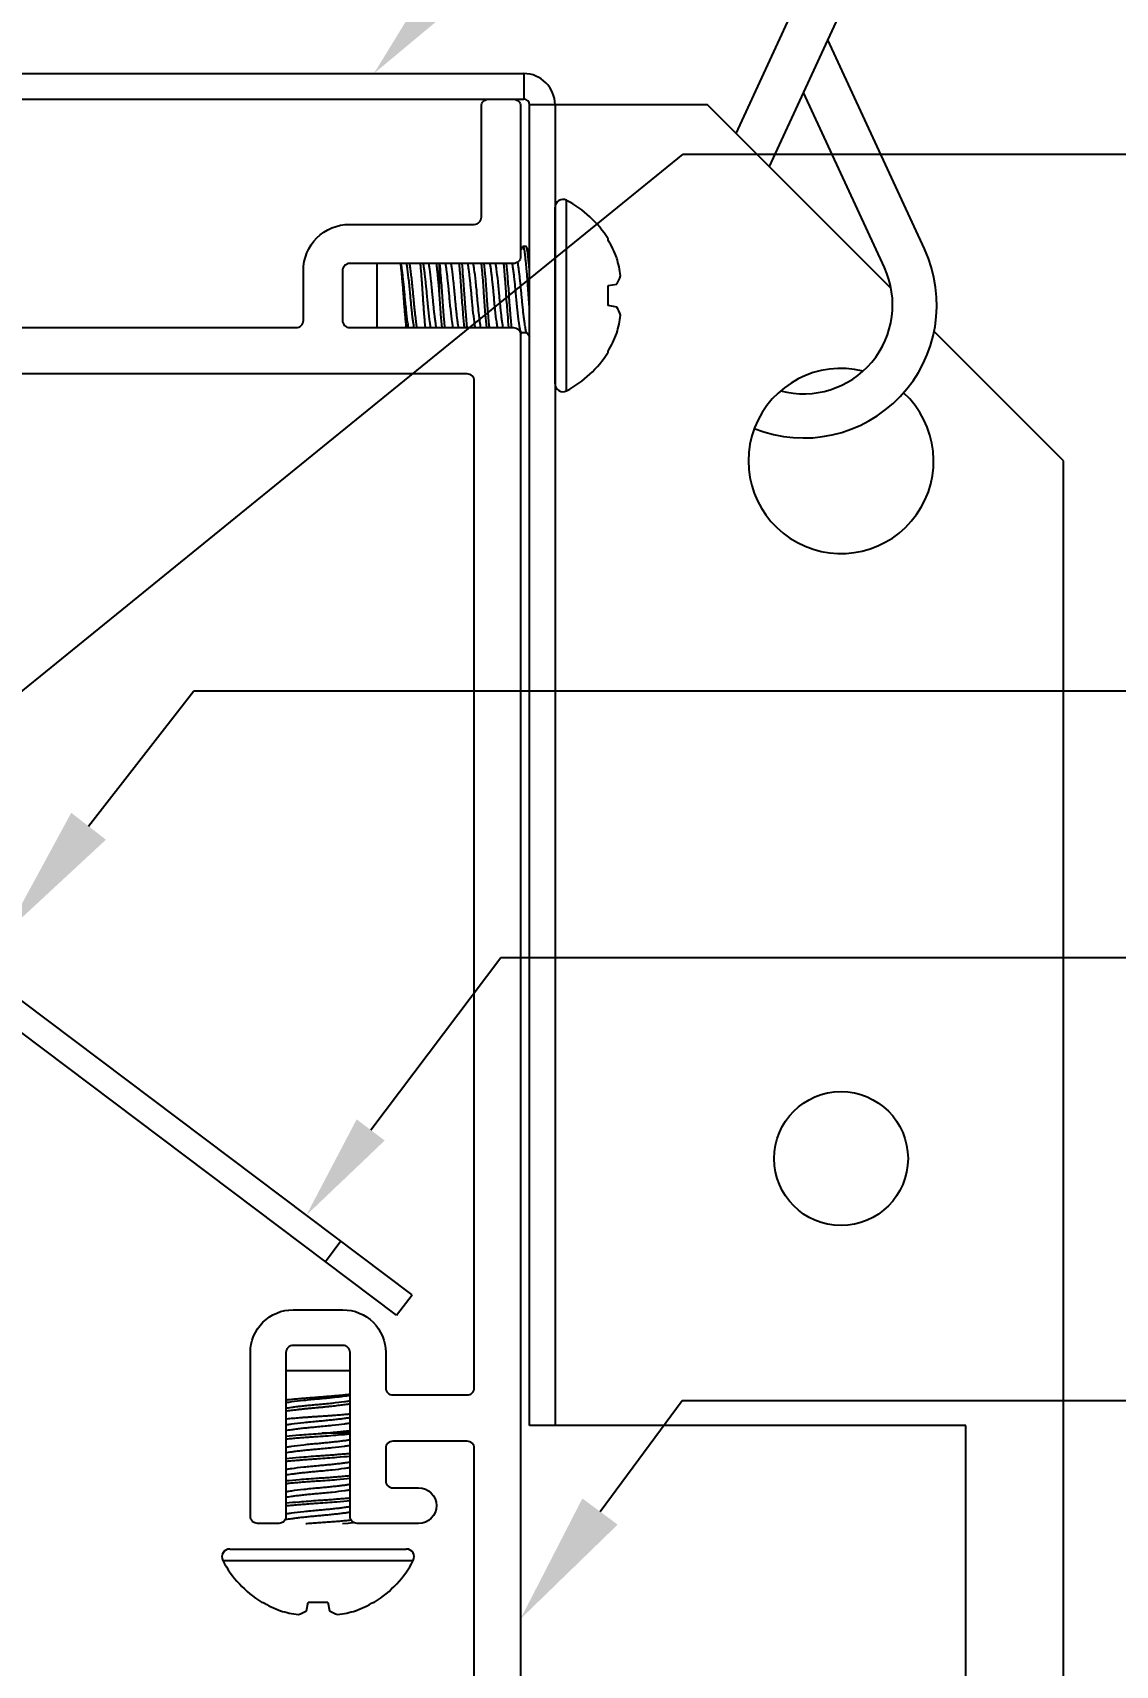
# Model space of a CAD drawing. Extents: x -5.7 to 5.8, y -0.8 to 5.8.
# Drawn here: x 0.615 to 2.135, y 1.551 to 3.843 of the extents above; entities that cross this region are included whole.
import ezdxf
from ezdxf import colors
from ezdxf.entities.mleader import LeaderData, LeaderLine
from ezdxf.math import Vec2, Vec3

# ---------------------------------------------------------------- set-up
doc = ezdxf.new("R2010")
doc.units = 0
doc.header["$LTSCALE"] = 0.5
doc.header["$MEASUREMENT"] = 0
doc.layers.add('CUST DWG', color=60, linetype='CONTINUOUS', lineweight=20)
for name, color, linetype in [('FAB DWG', 221, 'CONTINUOUS'), ('Hardware', 242, 'CONTINUOUS'), ('Housing', 150, 'CONTINUOUS'), ('Mounting', 4, 'CONTINUOUS')]:
    doc.layers.add(name, color=color, linetype=linetype)
doc.styles.add('LSAD_Standard', font='arial.ttf')
doc.styles.get("Standard").update_dxf_attribs({"font": 'arial.ttf'})

msp = doc.modelspace()

# ---------------------------------------------------------------- linework, layer by layer
at = {"layer": 'Hardware', "transparency": 16777216}
for p, q in [((1.6026, 3.7019), (1.7284, 3.9742)), ((1.6493, 3.6552), (1.7967, 3.9742)), ((1.8671, 3.5396), (1.7315, 3.8331)), ((1.8109, 3.5136), (1.6974, 3.7592)), ((1.1476, 2.071), (-0.2351, 3.1129)), ((1.126, 2.0424), (-0.2567, 3.0843)), ((1.0478, 2.1463), (1.0262, 2.1176)), ((1.126, 2.0424), (1.1476, 2.071))]:
    msp.add_line(p, q, dxfattribs=at)
at = {"layer": 'Hardware', "linetype": 'Continuous', "lineweight": 25, "transparency": 16777216}
for p, q in [((1.3646, 3.3405), (1.3646, 3.6079)), ((1.3484, 3.3502), (1.3484, 3.5982)), ((1.4228, 3.5524), (1.4228, 3.5537)), ((1.3074, 3.5432), (1.3035, 3.5432)), ((1.0984, 3.5192), (1.0984, 3.4292)), ((1.1859, 3.5192), (1.1859, 3.48)), ((1.4228, 3.4882), (1.435, 3.4904)), ((1.4228, 3.4602), (1.4228, 3.4882)), ((1.435, 3.458), (1.4228, 3.4602)), ((1.3015, 3.4221), (1.3089, 3.4221)), ((1.4228, 3.3947), (1.4228, 3.396)), ((1.0606, 1.9641), (0.9706, 1.9641)), ((1.0606, 1.8766), (1.0215, 1.8766)), ((0.8819, 1.6979), (1.1494, 1.6979)), ((0.8917, 1.7141), (1.1396, 1.7141)), ((0.9362, 1.6397), (0.9374, 1.6397)), ((0.9995, 1.6275), (1.0016, 1.6397)), ((1.0016, 1.6397), (1.0296, 1.6397)), ((1.0296, 1.6397), (1.0318, 1.6275)), ((1.0939, 1.6397), (1.0951, 1.6397))]:
    msp.add_line(p, q, dxfattribs=at)
at = {"layer": 'Hardware', "linetype": 'Continuous', "lineweight": 25, "transparency": 16777216, "flags": 128}
for points in [[(1.3126, 3.5087), (1.3119, 3.5164), (1.3112, 3.5232), (1.3106, 3.5291), (1.31, 3.534), (1.3094, 3.5378), (1.3088, 3.5408), (1.3081, 3.5426), (1.3074, 3.5432), (1.3074, 3.5432)], [(1.0501, 1.7499), (1.0578, 1.7506), (1.0646, 1.7513), (1.0656, 1.7514)]]:
    msp.add_lwpolyline(points, dxfattribs=at)
at = {"layer": 'Hardware', "linetype": 'Continuous', "lineweight": 25, "transparency": 16777216}
for centre, radius, start, end in [((1.3594, 3.5982), 0.011, 62.2999, 180), ((1.2944, 3.4742), 0.151, 31.7421, 62.2999), ((1.2925, 3.4746), 0.1518, 20.1727, 30.8494), ((1.3146, 3.4884), 0.1264, 6.0768, 17.7408), ((1.4054, 3.511), 0.0361, 325.059, 345.1537), ((1.4054, 3.4374), 0.0361, 14.8463, 34.941), ((1.3146, 3.46), 0.1264, 342.2592, 353.9232), ((1.2925, 3.4738), 0.1518, 329.1506, 339.8273), ((1.2944, 3.4742), 0.151, 297.7001, 328.2579), ((1.3594, 3.3502), 0.011, 180, 297.7001), ((0.8917, 1.7031), 0.011, 90, 207.7001), ((1.0156, 1.7681), 0.151, 207.7001, 238.2579), ((1.0156, 1.7681), 0.151, 301.7421, 332.2999), ((1.1396, 1.7031), 0.011, 332.2999, 90), ((1.0153, 1.77), 0.1518, 239.1506, 249.8273), ((1.016, 1.77), 0.1518, 290.1727, 300.8494), ((1.0014, 1.7479), 0.1264, 252.2592, 263.9232), ((0.9788, 1.6571), 0.0361, 284.8463, 304.941), ((1.0525, 1.6571), 0.0361, 235.059, 255.1537), ((1.0298, 1.7479), 0.1264, 276.0768, 287.7408)]:
    msp.add_arc(centre, radius, start, end, dxfattribs=at)
at = {"layer": 'Hardware', "transparency": 16777216}
for radius, start in [(0.187, 248.2876), (0.125, 255.0175)]:
    msp.add_arc((1.6974, 3.4612), radius, start, 24.7956, dxfattribs=at)
at = {"layer": 'Hardware', "linetype": 'Continuous', "lineweight": 25, "transparency": 16777216}
for points in [[(1.3028, 3.5426), (1.3019, 3.541), (1.3009, 3.5394), (1.3, 3.5378)], [(1.3125, 3.535), (1.311, 3.5375), (1.3095, 3.5401), (1.3081, 3.5426)], [(1.1863, 3.4742), (1.1862, 3.4761), (1.186, 3.4781), (1.1859, 3.48)], [(1.3, 3.4188), (1.3007, 3.4199), (1.3013, 3.421), (1.302, 3.4221)], [(1.3085, 3.4229), (1.3098, 3.4206), (1.3112, 3.4183), (1.3125, 3.416)], [(1.0156, 1.8762), (1.0176, 1.8763), (1.0195, 1.8765), (1.0215, 1.8766)]]:
    msp.add_open_spline(points, degree=3, dxfattribs=at)
for points, knots in [([(1.3125, 3.457), (1.3123, 3.4598), (1.3119, 3.4655), (1.3113, 3.4742), (1.3107, 3.483), (1.3101, 3.4919), (1.3094, 3.5005), (1.3087, 3.5088), (1.308, 3.5165), (1.3073, 3.5233), (1.3067, 3.5292), (1.3061, 3.5341), (1.3055, 3.538), (1.3049, 3.541), (1.3042, 3.5428), (1.3035, 3.5435), (1.303, 3.5429), (1.3028, 3.5426)], [0.4031479, 0.4031479, 0.4031479, 0.4031479, 0.4415354, 0.4803485, 0.5191616, 0.5589984, 0.5995484, 0.6404647, 0.6813811, 0.721931, 0.7617678, 0.8005809, 0.839394, 0.8792308, 0.9197807, 0.9606971, 1, 1, 1, 1]), ([(1.1312, 3.5192), (1.1312, 3.5189), (1.1314, 3.5176), (1.1317, 3.5154), (1.132, 3.5123), (1.1324, 3.5089), (1.1328, 3.5052), (1.1332, 3.5013), (1.1335, 3.4973), (1.1339, 3.493), (1.1343, 3.4886), (1.1347, 3.4839), (1.135, 3.4791), (1.1353, 3.4758), (1.1354, 3.4742)], [0.3796503, 0.3796503, 0.3796503, 0.3796503, 0.401502, 0.4551934, 0.508033, 0.5608727, 0.615216, 0.6695593, 0.7229229, 0.7762865, 0.8312008, 0.886115, 0.9428325, 1, 1, 1, 1]), ([(1.1375, 3.4742), (1.1372, 3.4769), (1.1368, 3.4822), (1.136, 3.4902), (1.1351, 3.4979), (1.1343, 3.505), (1.1335, 3.5113), (1.1328, 3.516), (1.1324, 3.5183), (1.1323, 3.5192)], [0, 0, 0, 0, 0.1088973, 0.2210519, 0.3351581, 0.4497631, 0.563375, 0.6745789, 0.7439614, 0.7439614, 0.7439614, 0.7439614]), ([(1.1453, 3.4742), (1.1447, 3.4807), (1.1441, 3.4876), (1.1427, 3.5004), (1.142, 3.5064), (1.141, 3.5136), (1.1407, 3.5157), (1.1403, 3.5181), (1.1402, 3.5187), (1.1401, 3.5192)], [0, 0, 0, 0, 0.25, 0.25, 0.5, 0.5, 0.625, 0.625, 0.6638116, 0.6638116, 0.6638116, 0.6638116]), ([(1.1495, 3.4742), (1.1494, 3.4758), (1.1491, 3.4791), (1.1486, 3.484), (1.1481, 3.4888), (1.1476, 3.4936), (1.1471, 3.4981), (1.1466, 3.5025), (1.1461, 3.5067), (1.1455, 3.5106), (1.145, 3.5143), (1.1446, 3.5171), (1.1444, 3.5187), (1.1443, 3.5192)], [0, 0, 0, 0, 0.0486822, 0.0973645, 0.1474594, 0.1975544, 0.2462716, 0.2949888, 0.3451153, 0.3952417, 0.4440578, 0.4928739, 0.5193115, 0.5193115, 0.5193115, 0.5193115]), ([(1.159, 3.5192), (1.1591, 3.5181), (1.1593, 3.5158), (1.1597, 3.5119), (1.16, 3.5077), (1.1604, 3.5032), (1.1608, 3.4986), (1.1612, 3.4936), (1.1616, 3.4879), (1.162, 3.4814), (1.1624, 3.4766), (1.1625, 3.4742)], [0.4784181, 0.4784181, 0.4784181, 0.4784181, 0.5269917, 0.5811593, 0.6353269, 0.6886198, 0.7419126, 0.7967531, 0.8515935, 0.9252975, 1, 1, 1, 1]), ([(1.1687, 3.4742), (1.1685, 3.4769), (1.168, 3.4822), (1.1672, 3.4902), (1.1664, 3.4979), (1.1656, 3.505), (1.1647, 3.5113), (1.1641, 3.516), (1.1637, 3.5183), (1.1635, 3.5192)], [0, 0, 0, 0, 0.108892, 0.2210411, 0.3351418, 0.4497413, 0.5633477, 0.6745462, 0.7439252, 0.7439252, 0.7439252, 0.7439252]), ([(1.1765, 3.4742), (1.176, 3.4807), (1.1753, 3.4876), (1.1739, 3.5004), (1.1732, 3.5064), (1.1722, 3.5136), (1.1719, 3.5157), (1.1715, 3.5181), (1.1714, 3.5187), (1.1713, 3.5192)], [0, 0, 0, 0, 0.25, 0.25, 0.5, 0.5, 0.625, 0.625, 0.6638116, 0.6638116, 0.6638116, 0.6638116]), ([(1.1859, 3.48), (1.1858, 3.4818), (1.1855, 3.4855), (1.185, 3.4908), (1.1845, 3.4961), (1.184, 3.5014), (1.1835, 3.5064), (1.183, 3.5113), (1.1825, 3.5156), (1.1822, 3.5181), (1.1821, 3.5192)], [0, 0, 0, 0, 0.0497481, 0.0994963, 0.1505681, 0.20164, 0.2535196, 0.3053993, 0.358783, 0.3985852, 0.3985852, 0.3985852, 0.3985852]), ([(1.1902, 3.4742), (1.1896, 3.4835), (1.1889, 3.4934), (1.1876, 3.5085), (1.1871, 3.5142), (1.1866, 3.5192)], [0, 0, 0, 0, 0.5, 0.5, 0.8316519, 0.8316519, 0.8316519, 0.8316519]), ([(1.2, 3.4742), (1.1997, 3.4769), (1.1993, 3.4822), (1.1985, 3.4902), (1.1976, 3.4979), (1.1968, 3.505), (1.196, 3.5113), (1.1953, 3.516), (1.1949, 3.5183), (1.1948, 3.5192)], [0, 0, 0, 0, 0.1088843, 0.2210255, 0.3351181, 0.4497094, 0.5633078, 0.6744984, 0.7438723, 0.7438723, 0.7438723, 0.7438723]), ([(1.2078, 3.4742), (1.2072, 3.4807), (1.2066, 3.4876), (1.2052, 3.5004), (1.2045, 3.5064), (1.2035, 3.5136), (1.2032, 3.5157), (1.2028, 3.5181), (1.2027, 3.5187), (1.2026, 3.5192)], [0, 0, 0, 0, 0.25, 0.25, 0.5, 0.5, 0.625, 0.625, 0.6638116, 0.6638116, 0.6638116, 0.6638116]), ([(1.2175, 3.4742), (1.2174, 3.4771), (1.217, 3.483), (1.2163, 3.4919), (1.2156, 3.5005), (1.2149, 3.5088), (1.2144, 3.5149), (1.2141, 3.5183), (1.214, 3.5192)], [0, 0, 0, 0, 0.0746906, 0.1513512, 0.2293842, 0.3081223, 0.3868603, 0.4180984, 0.4180984, 0.4180984, 0.4180984]), ([(1.2215, 3.4742), (1.2209, 3.4828), (1.2202, 3.4919), (1.219, 3.5072), (1.2184, 3.5136), (1.2179, 3.5192)], [0, 0, 0, 0, 0.25, 0.25, 0.4499408, 0.4499408, 0.4499408, 0.4499408]), ([(1.2312, 3.4742), (1.231, 3.4769), (1.2305, 3.4822), (1.2297, 3.4902), (1.2289, 3.4979), (1.2281, 3.505), (1.2272, 3.5113), (1.2266, 3.516), (1.2262, 3.5183), (1.226, 3.5192)], [0, 0, 0, 0, 0.1088843, 0.2210255, 0.3351181, 0.4497094, 0.5633078, 0.6744984, 0.7438723, 0.7438723, 0.7438723, 0.7438723]), ([(1.239, 3.4742), (1.2385, 3.4807), (1.2378, 3.4876), (1.2364, 3.5004), (1.2357, 3.5064), (1.2347, 3.5136), (1.2344, 3.5157), (1.234, 3.5181), (1.2339, 3.5187), (1.2338, 3.5192)], [0, 0, 0, 0, 0.25, 0.25, 0.5, 0.5, 0.625, 0.625, 0.6638116, 0.6638116, 0.6638116, 0.6638116]), ([(1.2488, 3.4742), (1.2486, 3.4771), (1.2482, 3.483), (1.2476, 3.4919), (1.2469, 3.5005), (1.2462, 3.5088), (1.2456, 3.5149), (1.2453, 3.5183), (1.2452, 3.5192)], [0, 0, 0, 0, 0.0746906, 0.1513512, 0.2293842, 0.3081223, 0.3868603, 0.4180984, 0.4180984, 0.4180984, 0.4180984]), ([(1.2527, 3.4742), (1.2521, 3.4828), (1.2515, 3.4919), (1.2502, 3.5072), (1.2497, 3.5136), (1.2491, 3.5192)], [0, 0, 0, 0, 0.25, 0.25, 0.4499408, 0.4499408, 0.4499408, 0.4499408]), ([(1.2625, 3.4742), (1.2622, 3.4769), (1.2618, 3.4822), (1.261, 3.4902), (1.2601, 3.4979), (1.2593, 3.505), (1.2585, 3.5113), (1.2578, 3.516), (1.2574, 3.5183), (1.2573, 3.5192)], [0, 0, 0, 0, 0.1088843, 0.2210255, 0.3351181, 0.4497094, 0.5633078, 0.6744984, 0.7438723, 0.7438723, 0.7438723, 0.7438723]), ([(1.2703, 3.4742), (1.2697, 3.4807), (1.2691, 3.4876), (1.2677, 3.5004), (1.267, 3.5064), (1.266, 3.5136), (1.2657, 3.5157), (1.2653, 3.5181), (1.2652, 3.5187), (1.2651, 3.5192)], [0, 0, 0, 0, 0.25, 0.25, 0.5, 0.5, 0.625, 0.625, 0.6638116, 0.6638116, 0.6638116, 0.6638116]), ([(1.28, 3.4742), (1.2799, 3.4771), (1.2795, 3.483), (1.2788, 3.4919), (1.2781, 3.5005), (1.2774, 3.5088), (1.2769, 3.5149), (1.2766, 3.5183), (1.2765, 3.5192)], [0, 0, 0, 0, 0.0746906, 0.1513512, 0.2293842, 0.3081223, 0.3868603, 0.4180984, 0.4180984, 0.4180984, 0.4180984]), ([(1.284, 3.4742), (1.2834, 3.4828), (1.2827, 3.4919), (1.2815, 3.5072), (1.2809, 3.5136), (1.2804, 3.5192)], [0, 0, 0, 0, 0.25, 0.25, 0.4499408, 0.4499408, 0.4499408, 0.4499408]), ([(1.2937, 3.4742), (1.2935, 3.4769), (1.293, 3.4822), (1.2922, 3.4902), (1.2914, 3.4979), (1.2906, 3.505), (1.2897, 3.5113), (1.2891, 3.516), (1.2887, 3.5183), (1.2885, 3.5192)], [0, 0, 0, 0, 0.1088843, 0.2210255, 0.3351181, 0.4497094, 0.5633078, 0.6744984, 0.7438723, 0.7438723, 0.7438723, 0.7438723]), ([(1.3085, 3.4229), (1.3083, 3.4232), (1.3079, 3.4239), (1.3073, 3.426), (1.3067, 3.429), (1.3062, 3.4327), (1.3055, 3.4374), (1.3047, 3.4434), (1.3039, 3.4505), (1.303, 3.4582), (1.3022, 3.4662), (1.3015, 3.4742), (1.3008, 3.4822), (1.3, 3.4902), (1.2992, 3.4979), (1.2984, 3.505), (1.2976, 3.5113), (1.2968, 3.5166), (1.2963, 3.5196), (1.296, 3.521), (1.296, 3.5212)], [0, 0, 0, 0, 0.0329569, 0.0767823, 0.1194732, 0.162164, 0.2059894, 0.2595733, 0.3136256, 0.3674426, 0.4203392, 0.4716995, 0.5230598, 0.5759564, 0.6297735, 0.6838258, 0.7374097, 0.7898579, 0.8408154, 0.8497301, 0.8497301, 0.8497301, 0.8497301]), ([(1.1354, 3.4742), (1.1355, 3.4726), (1.1357, 3.4695), (1.1361, 3.4648), (1.1364, 3.4601), (1.1368, 3.4555), (1.1372, 3.4511), (1.1376, 3.4468), (1.1379, 3.4426), (1.1383, 3.4387), (1.1387, 3.4351), (1.139, 3.4319), (1.1393, 3.43), (1.1394, 3.4292)], [0, 0, 0, 0, 0.0479454, 0.0958908, 0.1452283, 0.1945659, 0.2425294, 0.290493, 0.3398471, 0.3892012, 0.4372115, 0.4852217, 0.5263388, 0.5263388, 0.5263388, 0.5263388]), ([(1.1427, 3.4292), (1.1426, 3.4297), (1.1425, 3.4303), (1.1421, 3.4327), (1.1418, 3.4348), (1.1408, 3.442), (1.1401, 3.448), (1.1387, 3.4608), (1.138, 3.4677), (1.1375, 3.4742)], [0.3361884, 0.3361884, 0.3361884, 0.3361884, 0.375, 0.375, 0.5, 0.5, 0.75, 0.75, 1, 1, 1, 1]), ([(1.1505, 3.4292), (1.1503, 3.4303), (1.1499, 3.4327), (1.1492, 3.4374), (1.1484, 3.4434), (1.1476, 3.4505), (1.1468, 3.4582), (1.146, 3.4662), (1.1455, 3.4715), (1.1453, 3.4742)], [0.2562161, 0.2562161, 0.2562161, 0.2562161, 0.3437868, 0.4366961, 0.5502937, 0.6648842, 0.7789761, 0.8911165, 1, 1, 1, 1]), ([(1.1545, 3.4292), (1.1543, 3.4303), (1.154, 3.4326), (1.1535, 3.4365), (1.153, 3.4406), (1.1525, 3.4451), (1.1519, 3.4498), (1.1514, 3.4546), (1.1509, 3.4595), (1.1504, 3.4645), (1.15, 3.4695), (1.1497, 3.4727), (1.1495, 3.4742)], [0.4736479, 0.4736479, 0.4736479, 0.4736479, 0.5233817, 0.5763447, 0.6293078, 0.683818, 0.7383282, 0.791155, 0.8439816, 0.898345, 0.9527082, 1, 1, 1, 1]), ([(1.1625, 3.4742), (1.1626, 3.4724), (1.1628, 3.4689), (1.1632, 3.4636), (1.1636, 3.4583), (1.1639, 3.4531), (1.1643, 3.4481), (1.1647, 3.4433), (1.1651, 3.4387), (1.1655, 3.4343), (1.1657, 3.4312), (1.1659, 3.4295), (1.1659, 3.4292)], [0, 0, 0, 0, 0.0484279, 0.0968558, 0.1466899, 0.1965239, 0.244969, 0.293414, 0.3432642, 0.3931144, 0.4415971, 0.4549008, 0.4549008, 0.4549008, 0.4549008]), ([(1.1739, 3.4292), (1.1738, 3.4297), (1.1737, 3.4303), (1.1733, 3.4327), (1.173, 3.4348), (1.172, 3.442), (1.1713, 3.448), (1.1699, 3.4608), (1.1693, 3.4677), (1.1687, 3.4742)], [0.3361884, 0.3361884, 0.3361884, 0.3361884, 0.375, 0.375, 0.5, 0.5, 0.75, 0.75, 1, 1, 1, 1]), ([(1.1817, 3.4292), (1.1815, 3.4303), (1.1811, 3.4327), (1.1805, 3.4374), (1.1797, 3.4434), (1.1789, 3.4505), (1.178, 3.4582), (1.1772, 3.4662), (1.1768, 3.4715), (1.1765, 3.4742)], [0.2562161, 0.2562161, 0.2562161, 0.2562161, 0.3437868, 0.4366961, 0.5502937, 0.6648842, 0.7789761, 0.8911165, 1, 1, 1, 1]), ([(1.1899, 3.4292), (1.1893, 3.4348), (1.1888, 3.4412), (1.1875, 3.4565), (1.1869, 3.4656), (1.1863, 3.4742)], [0.5500592, 0.5500592, 0.5500592, 0.5500592, 0.75, 0.75, 1, 1, 1, 1]), ([(1.1938, 3.4292), (1.1937, 3.4301), (1.1934, 3.4335), (1.1928, 3.4396), (1.1921, 3.4479), (1.1914, 3.4565), (1.1908, 3.4654), (1.1904, 3.4713), (1.1902, 3.4742)], [0.5819016, 0.5819016, 0.5819016, 0.5819016, 0.6131397, 0.6918777, 0.7706158, 0.8486488, 0.9253094, 1, 1, 1, 1]), ([(1.2052, 3.4292), (1.2051, 3.4297), (1.205, 3.4303), (1.2046, 3.4327), (1.2043, 3.4348), (1.2033, 3.442), (1.2026, 3.448), (1.2012, 3.4608), (1.2005, 3.4677), (1.2, 3.4742)], [0.3361884, 0.3361884, 0.3361884, 0.3361884, 0.375, 0.375, 0.5, 0.5, 0.75, 0.75, 1, 1, 1, 1]), ([(1.213, 3.4292), (1.2128, 3.4303), (1.2124, 3.4327), (1.2117, 3.4374), (1.2109, 3.4434), (1.2101, 3.4505), (1.2093, 3.4582), (1.2085, 3.4662), (1.208, 3.4715), (1.2078, 3.4742)], [0.2562161, 0.2562161, 0.2562161, 0.2562161, 0.3437868, 0.4366961, 0.5502937, 0.6648842, 0.7789761, 0.8911165, 1, 1, 1, 1]), ([(1.2211, 3.4292), (1.2206, 3.4348), (1.22, 3.4412), (1.2188, 3.4565), (1.2181, 3.4656), (1.2175, 3.4742)], [0.5500592, 0.5500592, 0.5500592, 0.5500592, 0.75, 0.75, 1, 1, 1, 1]), ([(1.225, 3.4292), (1.2249, 3.4301), (1.2246, 3.4335), (1.2241, 3.4396), (1.2234, 3.4479), (1.2227, 3.4565), (1.222, 3.4654), (1.2216, 3.4713), (1.2215, 3.4742)], [0.5819016, 0.5819016, 0.5819016, 0.5819016, 0.6131397, 0.6918777, 0.7706158, 0.8486488, 0.9253094, 1, 1, 1, 1]), ([(1.2364, 3.4292), (1.2363, 3.4297), (1.2362, 3.4303), (1.2358, 3.4327), (1.2355, 3.4348), (1.2345, 3.442), (1.2338, 3.448), (1.2324, 3.4608), (1.2318, 3.4677), (1.2312, 3.4742)], [0.3361884, 0.3361884, 0.3361884, 0.3361884, 0.375, 0.375, 0.5, 0.5, 0.75, 0.75, 1, 1, 1, 1]), ([(1.2442, 3.4292), (1.244, 3.4303), (1.2436, 3.4327), (1.243, 3.4374), (1.2422, 3.4434), (1.2414, 3.4505), (1.2405, 3.4582), (1.2397, 3.4662), (1.2393, 3.4715), (1.239, 3.4742)], [0.2562161, 0.2562161, 0.2562161, 0.2562161, 0.3437868, 0.4366961, 0.5502937, 0.6648842, 0.7789761, 0.8911165, 1, 1, 1, 1]), ([(1.2524, 3.4292), (1.2518, 3.4348), (1.2513, 3.4412), (1.25, 3.4565), (1.2494, 3.4656), (1.2488, 3.4742)], [0.5500592, 0.5500592, 0.5500592, 0.5500592, 0.75, 0.75, 1, 1, 1, 1]), ([(1.2563, 3.4292), (1.2562, 3.4301), (1.2559, 3.4335), (1.2553, 3.4396), (1.2546, 3.4479), (1.2539, 3.4565), (1.2533, 3.4654), (1.2529, 3.4713), (1.2527, 3.4742)], [0.5819016, 0.5819016, 0.5819016, 0.5819016, 0.6131397, 0.6918777, 0.7706158, 0.8486488, 0.9253094, 1, 1, 1, 1]), ([(1.2677, 3.4292), (1.2676, 3.4297), (1.2675, 3.4303), (1.2671, 3.4327), (1.2668, 3.4348), (1.2658, 3.442), (1.2651, 3.448), (1.2637, 3.4608), (1.263, 3.4677), (1.2625, 3.4742)], [0.3361884, 0.3361884, 0.3361884, 0.3361884, 0.375, 0.375, 0.5, 0.5, 0.75, 0.75, 1, 1, 1, 1]), ([(1.2755, 3.4292), (1.2753, 3.4303), (1.2749, 3.4327), (1.2742, 3.4374), (1.2734, 3.4434), (1.2726, 3.4505), (1.2718, 3.4582), (1.271, 3.4662), (1.2705, 3.4715), (1.2703, 3.4742)], [0.2562161, 0.2562161, 0.2562161, 0.2562161, 0.3437868, 0.4366961, 0.5502937, 0.6648842, 0.7789761, 0.8911165, 1, 1, 1, 1]), ([(1.2836, 3.4292), (1.2831, 3.4348), (1.2825, 3.4412), (1.2813, 3.4565), (1.2806, 3.4656), (1.28, 3.4742)], [0.5500592, 0.5500592, 0.5500592, 0.5500592, 0.75, 0.75, 1, 1, 1, 1]), ([(1.2875, 3.4292), (1.2874, 3.4301), (1.2871, 3.4335), (1.2866, 3.4396), (1.2859, 3.4479), (1.2852, 3.4565), (1.2845, 3.4654), (1.2841, 3.4713), (1.284, 3.4742)], [0.5819016, 0.5819016, 0.5819016, 0.5819016, 0.6131397, 0.6918777, 0.7706158, 0.8486488, 0.9253094, 1, 1, 1, 1]), ([(1.3015, 3.4221), (1.3008, 3.4221), (1.3001, 3.4236), (1.2992, 3.4275), (1.2989, 3.429), (1.2983, 3.4327), (1.298, 3.4348), (1.297, 3.442), (1.2963, 3.448), (1.2949, 3.4608), (1.2943, 3.4677), (1.2937, 3.4742)], [0, 0, 0, 0, 0.25, 0.25, 0.375, 0.375, 0.5, 0.5, 0.75, 0.75, 1, 1, 1, 1]), ([(1.0156, 1.9271), (1.0141, 1.927), (1.0109, 1.9268), (1.0062, 1.9264), (1.0015, 1.9261), (0.9969, 1.9257), (0.9925, 1.9253), (0.9882, 1.9249), (0.9841, 1.9246), (0.9802, 1.9242), (0.9765, 1.9238), (0.9734, 1.9235), (0.9715, 1.9232), (0.9706, 1.9231)], [0, 0, 0, 0, 0.0479454, 0.0958908, 0.1452283, 0.1945659, 0.2425294, 0.290493, 0.3398471, 0.3892012, 0.4372115, 0.4852217, 0.5263388, 0.5263388, 0.5263388, 0.5263388]), ([(1.0606, 1.9313), (1.0603, 1.9313), (1.0591, 1.9311), (1.0568, 1.9308), (1.0537, 1.9305), (1.0503, 1.9301), (1.0467, 1.9297), (1.0428, 1.9294), (1.0387, 1.929), (1.0344, 1.9286), (1.03, 1.9282), (1.0253, 1.9279), (1.0205, 1.9275), (1.0173, 1.9273), (1.0156, 1.9271)], [0.3796503, 0.3796503, 0.3796503, 0.3796503, 0.401502, 0.4551934, 0.508033, 0.5608727, 0.615216, 0.6695593, 0.7229229, 0.7762865, 0.8312008, 0.886115, 0.9428325, 1, 1, 1, 1]), ([(1.0156, 1.925), (1.0183, 1.9253), (1.0237, 1.9258), (1.0316, 1.9265), (1.0393, 1.9274), (1.0465, 1.9282), (1.0527, 1.929), (1.0574, 1.9297), (1.0598, 1.9301), (1.0606, 1.9302)], [0, 0, 0, 0, 0.1088973, 0.2210519, 0.3351581, 0.4497631, 0.563375, 0.6745789, 0.7439614, 0.7439614, 0.7439614, 0.7439614]), ([(0.9706, 1.9198), (0.9711, 1.9199), (0.9717, 1.92), (0.9741, 1.9204), (0.9762, 1.9207), (0.9835, 1.9217), (0.9894, 1.9224), (1.0023, 1.9238), (1.0091, 1.9245), (1.0156, 1.925)], [0.3361884, 0.3361884, 0.3361884, 0.3361884, 0.375, 0.375, 0.5, 0.5, 0.75, 0.75, 1, 1, 1, 1]), ([(0.9706, 1.912), (0.9717, 1.9122), (0.9742, 1.9126), (0.9789, 1.9133), (0.9848, 1.9141), (0.9919, 1.9149), (0.9996, 1.9157), (1.0076, 1.9165), (1.013, 1.917), (1.0156, 1.9172)], [0.2562161, 0.2562161, 0.2562161, 0.2562161, 0.3437868, 0.4366961, 0.5502937, 0.6648842, 0.7789761, 0.8911165, 1, 1, 1, 1]), ([(0.9706, 1.908), (0.9717, 1.9082), (0.9741, 1.9085), (0.9779, 1.909), (0.9821, 1.9095), (0.9865, 1.91), (0.9912, 1.9106), (0.996, 1.9111), (1.0009, 1.9116), (1.006, 1.9121), (1.0109, 1.9126), (1.0141, 1.9128), (1.0156, 1.913)], [0.4736479, 0.4736479, 0.4736479, 0.4736479, 0.5233817, 0.5763447, 0.6293078, 0.683818, 0.7383282, 0.791155, 0.8439816, 0.898345, 0.9527082, 1, 1, 1, 1]), ([(1.0156, 1.9172), (1.0221, 1.9178), (1.029, 1.9184), (1.0419, 1.9198), (1.0478, 1.9205), (1.055, 1.9215), (1.0572, 1.9218), (1.0596, 1.9222), (1.0601, 1.9223), (1.0606, 1.9224)], [0, 0, 0, 0, 0.25, 0.25, 0.5, 0.5, 0.625, 0.625, 0.6638116, 0.6638116, 0.6638116, 0.6638116]), ([(1.0156, 1.913), (1.0173, 1.9131), (1.0205, 1.9134), (1.0254, 1.9139), (1.0303, 1.9144), (1.035, 1.9149), (1.0395, 1.9154), (1.0439, 1.9159), (1.0481, 1.9164), (1.052, 1.917), (1.0557, 1.9175), (1.0585, 1.9179), (1.0601, 1.9181), (1.0606, 1.9182)], [0, 0, 0, 0, 0.0486822, 0.0973645, 0.1474594, 0.1975544, 0.2462716, 0.2949888, 0.3451153, 0.3952417, 0.4440578, 0.4928739, 0.5193115, 0.5193115, 0.5193115, 0.5193115]), ([(1.0606, 1.9036), (1.0596, 1.9034), (1.0572, 1.9032), (1.0534, 1.9028), (1.0491, 1.9025), (1.0447, 1.9021), (1.04, 1.9017), (1.0351, 1.9013), (1.0294, 1.9009), (1.0229, 1.9005), (1.0181, 1.9002), (1.0156, 1.9)], [0.4784181, 0.4784181, 0.4784181, 0.4784181, 0.5269917, 0.5811593, 0.6353269, 0.6886198, 0.7419126, 0.7967531, 0.8515935, 0.9252975, 1, 1, 1, 1]), ([(1.0156, 1.9), (1.0139, 1.8999), (1.0103, 1.8997), (1.005, 1.8993), (0.9998, 1.8989), (0.9946, 1.8986), (0.9896, 1.8982), (0.9848, 1.8978), (0.9801, 1.8974), (0.9757, 1.897), (0.9726, 1.8968), (0.971, 1.8966), (0.9706, 1.8966)], [0, 0, 0, 0, 0.0484279, 0.0968558, 0.1466899, 0.1965239, 0.244969, 0.293414, 0.3432642, 0.3931144, 0.4415971, 0.4549008, 0.4549008, 0.4549008, 0.4549008]), ([(0.9706, 1.8886), (0.9711, 1.8887), (0.9717, 1.8888), (0.9741, 1.8892), (0.9762, 1.8895), (0.9835, 1.8905), (0.9894, 1.8912), (1.0023, 1.8926), (1.0091, 1.8932), (1.0156, 1.8938)], [0.3361884, 0.3361884, 0.3361884, 0.3361884, 0.375, 0.375, 0.5, 0.5, 0.75, 0.75, 1, 1, 1, 1]), ([(0.9706, 1.8808), (0.9717, 1.881), (0.9742, 1.8814), (0.9789, 1.882), (0.9848, 1.8828), (0.9919, 1.8836), (0.9996, 1.8845), (1.0076, 1.8853), (1.013, 1.8857), (1.0156, 1.886)], [0.2562161, 0.2562161, 0.2562161, 0.2562161, 0.3437868, 0.4366961, 0.5502937, 0.6648842, 0.7789761, 0.8911165, 1, 1, 1, 1]), ([(1.0156, 1.8938), (1.0183, 1.894), (1.0237, 1.8945), (1.0316, 1.8953), (1.0393, 1.8961), (1.0465, 1.8969), (1.0527, 1.8978), (1.0574, 1.8984), (1.0598, 1.8988), (1.0606, 1.899)], [0, 0, 0, 0, 0.108892, 0.2210411, 0.3351418, 0.4497413, 0.5633477, 0.6745462, 0.7439252, 0.7439252, 0.7439252, 0.7439252]), ([(1.0156, 1.886), (1.0221, 1.8865), (1.029, 1.8872), (1.0419, 1.8886), (1.0478, 1.8893), (1.055, 1.8903), (1.0572, 1.8906), (1.0596, 1.891), (1.0601, 1.8911), (1.0606, 1.8912)], [0, 0, 0, 0, 0.25, 0.25, 0.5, 0.5, 0.625, 0.625, 0.6638116, 0.6638116, 0.6638116, 0.6638116]), ([(1.0215, 1.8766), (1.0233, 1.8767), (1.0269, 1.877), (1.0323, 1.8775), (1.0376, 1.878), (1.0428, 1.8785), (1.0478, 1.879), (1.0527, 1.8795), (1.057, 1.88), (1.0596, 1.8803), (1.0606, 1.8804)], [0, 0, 0, 0, 0.0497481, 0.0994963, 0.1505681, 0.20164, 0.2535196, 0.3053993, 0.358783, 0.3985852, 0.3985852, 0.3985852, 0.3985852]), ([(0.9706, 1.8726), (0.9762, 1.8732), (0.9826, 1.8737), (0.9979, 1.875), (1.007, 1.8756), (1.0156, 1.8762)], [0.5500592, 0.5500592, 0.5500592, 0.5500592, 0.75, 0.75, 1, 1, 1, 1]), ([(0.9706, 1.8687), (0.9716, 1.8688), (0.9749, 1.8691), (0.981, 1.8697), (0.9893, 1.8704), (0.998, 1.8711), (1.0068, 1.8717), (1.0127, 1.8721), (1.0156, 1.8723)], [0.5819016, 0.5819016, 0.5819016, 0.5819016, 0.6131397, 0.6918777, 0.7706158, 0.8486488, 0.9253094, 1, 1, 1, 1]), ([(0.9706, 1.8573), (0.9711, 1.8574), (0.9717, 1.8575), (0.9741, 1.8579), (0.9762, 1.8582), (0.9835, 1.8592), (0.9894, 1.8599), (1.0023, 1.8613), (1.0091, 1.862), (1.0156, 1.8625)], [0.3361884, 0.3361884, 0.3361884, 0.3361884, 0.375, 0.375, 0.5, 0.5, 0.75, 0.75, 1, 1, 1, 1]), ([(1.0156, 1.8723), (1.025, 1.8729), (1.0348, 1.8736), (1.05, 1.8749), (1.0556, 1.8754), (1.0606, 1.8759)], [0, 0, 0, 0, 0.5, 0.5, 0.8316519, 0.8316519, 0.8316519, 0.8316519]), ([(1.0156, 1.8625), (1.0183, 1.8628), (1.0237, 1.8633), (1.0316, 1.864), (1.0393, 1.8649), (1.0465, 1.8657), (1.0527, 1.8665), (1.0574, 1.8672), (1.0598, 1.8676), (1.0606, 1.8677)], [0, 0, 0, 0, 0.1088843, 0.2210255, 0.3351181, 0.4497094, 0.5633078, 0.6744984, 0.7438723, 0.7438723, 0.7438723, 0.7438723]), ([(1.0156, 1.8547), (1.0221, 1.8553), (1.029, 1.8559), (1.0419, 1.8573), (1.0478, 1.858), (1.055, 1.859), (1.0572, 1.8593), (1.0596, 1.8597), (1.0601, 1.8598), (1.0606, 1.8599)], [0, 0, 0, 0, 0.25, 0.25, 0.5, 0.5, 0.625, 0.625, 0.6638116, 0.6638116, 0.6638116, 0.6638116]), ([(0.9706, 1.8495), (0.9717, 1.8497), (0.9742, 1.8501), (0.9789, 1.8508), (0.9848, 1.8516), (0.9919, 1.8524), (0.9996, 1.8532), (1.0076, 1.854), (1.013, 1.8545), (1.0156, 1.8547)], [0.2562161, 0.2562161, 0.2562161, 0.2562161, 0.3437868, 0.4366961, 0.5502937, 0.6648842, 0.7789761, 0.8911165, 1, 1, 1, 1]), ([(0.9706, 1.8414), (0.9762, 1.8419), (0.9826, 1.8425), (0.9979, 1.8437), (1.007, 1.8444), (1.0156, 1.845)], [0.5500592, 0.5500592, 0.5500592, 0.5500592, 0.75, 0.75, 1, 1, 1, 1]), ([(0.9706, 1.8375), (0.9716, 1.8376), (0.9749, 1.8379), (0.981, 1.8384), (0.9893, 1.8391), (0.998, 1.8398), (1.0068, 1.8405), (1.0127, 1.8409), (1.0156, 1.8411)], [0.5819016, 0.5819016, 0.5819016, 0.5819016, 0.6131397, 0.6918777, 0.7706158, 0.8486488, 0.9253094, 1, 1, 1, 1]), ([(1.0156, 1.845), (1.0186, 1.8452), (1.0245, 1.8455), (1.0333, 1.8462), (1.042, 1.8469), (1.0502, 1.8476), (1.0564, 1.8481), (1.0597, 1.8484), (1.0606, 1.8485)], [0, 0, 0, 0, 0.0746906, 0.1513512, 0.2293842, 0.3081223, 0.3868603, 0.4180984, 0.4180984, 0.4180984, 0.4180984]), ([(1.0156, 1.8411), (1.0243, 1.8416), (1.0333, 1.8423), (1.0487, 1.8435), (1.0551, 1.8441), (1.0606, 1.8446)], [0, 0, 0, 0, 0.25, 0.25, 0.4499408, 0.4499408, 0.4499408, 0.4499408]), ([(1.0156, 1.8313), (1.0183, 1.8315), (1.0237, 1.832), (1.0316, 1.8328), (1.0393, 1.8336), (1.0465, 1.8344), (1.0527, 1.8353), (1.0574, 1.8359), (1.0598, 1.8363), (1.0606, 1.8365)], [0, 0, 0, 0, 0.1088843, 0.2210255, 0.3351181, 0.4497094, 0.5633078, 0.6744984, 0.7438723, 0.7438723, 0.7438723, 0.7438723]), ([(0.9706, 1.8261), (0.9711, 1.8262), (0.9717, 1.8263), (0.9741, 1.8267), (0.9762, 1.827), (0.9835, 1.828), (0.9894, 1.8287), (1.0023, 1.8301), (1.0091, 1.8307), (1.0156, 1.8313)], [0.3361884, 0.3361884, 0.3361884, 0.3361884, 0.375, 0.375, 0.5, 0.5, 0.75, 0.75, 1, 1, 1, 1]), ([(0.9706, 1.8183), (0.9717, 1.8185), (0.9742, 1.8189), (0.9789, 1.8195), (0.9848, 1.8203), (0.9919, 1.8211), (0.9996, 1.822), (1.0076, 1.8228), (1.013, 1.8232), (1.0156, 1.8235)], [0.2562161, 0.2562161, 0.2562161, 0.2562161, 0.3437868, 0.4366961, 0.5502937, 0.6648842, 0.7789761, 0.8911165, 1, 1, 1, 1]), ([(0.9706, 1.8101), (0.9762, 1.8107), (0.9826, 1.8112), (0.9979, 1.8125), (1.007, 1.8131), (1.0156, 1.8137)], [0.5500592, 0.5500592, 0.5500592, 0.5500592, 0.75, 0.75, 1, 1, 1, 1]), ([(1.0156, 1.8235), (1.0221, 1.824), (1.029, 1.8247), (1.0419, 1.8261), (1.0478, 1.8268), (1.055, 1.8278), (1.0572, 1.8281), (1.0596, 1.8285), (1.0601, 1.8286), (1.0606, 1.8287)], [0, 0, 0, 0, 0.25, 0.25, 0.5, 0.5, 0.625, 0.625, 0.6638116, 0.6638116, 0.6638116, 0.6638116]), ([(1.0156, 1.8137), (1.0186, 1.8139), (1.0245, 1.8143), (1.0333, 1.8149), (1.042, 1.8156), (1.0502, 1.8163), (1.0564, 1.8169), (1.0597, 1.8172), (1.0606, 1.8173)], [0, 0, 0, 0, 0.0746906, 0.1513512, 0.2293842, 0.3081223, 0.3868603, 0.4180984, 0.4180984, 0.4180984, 0.4180984]), ([(1.0156, 1.8098), (1.0243, 1.8104), (1.0333, 1.811), (1.0487, 1.8123), (1.0551, 1.8128), (1.0606, 1.8134)], [0, 0, 0, 0, 0.25, 0.25, 0.4499408, 0.4499408, 0.4499408, 0.4499408]), ([(0.9706, 1.8062), (0.9716, 1.8063), (0.9749, 1.8066), (0.981, 1.8072), (0.9893, 1.8079), (0.998, 1.8086), (1.0068, 1.8092), (1.0127, 1.8096), (1.0156, 1.8098)], [0.5819016, 0.5819016, 0.5819016, 0.5819016, 0.6131397, 0.6918777, 0.7706158, 0.8486488, 0.9253094, 1, 1, 1, 1]), ([(0.9706, 1.7948), (0.9711, 1.7949), (0.9717, 1.795), (0.9741, 1.7954), (0.9762, 1.7957), (0.9835, 1.7967), (0.9894, 1.7974), (1.0023, 1.7988), (1.0091, 1.7995), (1.0156, 1.8)], [0.3361884, 0.3361884, 0.3361884, 0.3361884, 0.375, 0.375, 0.5, 0.5, 0.75, 0.75, 1, 1, 1, 1]), ([(0.9706, 1.787), (0.9717, 1.7872), (0.9742, 1.7876), (0.9789, 1.7883), (0.9848, 1.7891), (0.9919, 1.7899), (0.9996, 1.7907), (1.0076, 1.7915), (1.013, 1.792), (1.0156, 1.7922)], [0.2562161, 0.2562161, 0.2562161, 0.2562161, 0.3437868, 0.4366961, 0.5502937, 0.6648842, 0.7789761, 0.8911165, 1, 1, 1, 1]), ([(1.0156, 1.8), (1.0183, 1.8003), (1.0237, 1.8008), (1.0316, 1.8015), (1.0393, 1.8024), (1.0465, 1.8032), (1.0527, 1.804), (1.0574, 1.8047), (1.0598, 1.8051), (1.0606, 1.8052)], [0, 0, 0, 0, 0.1088843, 0.2210255, 0.3351181, 0.4497094, 0.5633078, 0.6744984, 0.7438723, 0.7438723, 0.7438723, 0.7438723]), ([(1.0156, 1.7922), (1.0221, 1.7928), (1.029, 1.7934), (1.0419, 1.7948), (1.0478, 1.7955), (1.055, 1.7965), (1.0572, 1.7968), (1.0596, 1.7972), (1.0601, 1.7973), (1.0606, 1.7974)], [0, 0, 0, 0, 0.25, 0.25, 0.5, 0.5, 0.625, 0.625, 0.6638116, 0.6638116, 0.6638116, 0.6638116]), ([(0.9696, 1.7556), (0.9699, 1.7557), (0.9713, 1.7559), (0.9741, 1.7564), (0.9789, 1.757), (0.9848, 1.7578), (0.9919, 1.7586), (0.9996, 1.7595), (1.0076, 1.7603), (1.0156, 1.761), (1.0237, 1.7617), (1.0316, 1.7625), (1.0393, 1.7633), (1.0465, 1.7641), (1.0527, 1.7649), (1.0574, 1.7656), (1.0598, 1.766), (1.0606, 1.7662)], [0.1072574, 0.1072574, 0.1072574, 0.1072574, 0.1194732, 0.162164, 0.2059894, 0.2595733, 0.3136256, 0.3674426, 0.4203392, 0.4716995, 0.5230598, 0.5759564, 0.6297735, 0.6838258, 0.7374097, 0.7898579, 0.822505, 0.822505, 0.822505, 0.822505]), ([(0.9706, 1.7789), (0.9762, 1.7794), (0.9826, 1.78), (0.9979, 1.7812), (1.007, 1.7819), (1.0156, 1.7825)], [0.5500592, 0.5500592, 0.5500592, 0.5500592, 0.75, 0.75, 1, 1, 1, 1]), ([(0.9706, 1.775), (0.9716, 1.7751), (0.9749, 1.7754), (0.981, 1.7759), (0.9893, 1.7766), (0.998, 1.7773), (1.0068, 1.778), (1.0127, 1.7784), (1.0156, 1.7786)], [0.5819016, 0.5819016, 0.5819016, 0.5819016, 0.6131397, 0.6918777, 0.7706158, 0.8486488, 0.9253094, 1, 1, 1, 1]), ([(0.9706, 1.7636), (0.9711, 1.7637), (0.9717, 1.7638), (0.9741, 1.7642), (0.9762, 1.7645), (0.9835, 1.7655), (0.9894, 1.7662), (1.0023, 1.7676), (1.0091, 1.7682), (1.0156, 1.7688)], [0.3361884, 0.3361884, 0.3361884, 0.3361884, 0.375, 0.375, 0.5, 0.5, 0.75, 0.75, 1, 1, 1, 1]), ([(1.0156, 1.7825), (1.0186, 1.7827), (1.0245, 1.783), (1.0333, 1.7837), (1.042, 1.7844), (1.0502, 1.7851), (1.0564, 1.7856), (1.0597, 1.7859), (1.0606, 1.786)], [0, 0, 0, 0, 0.0746906, 0.1513512, 0.2293842, 0.3081223, 0.3868603, 0.4180984, 0.4180984, 0.4180984, 0.4180984]), ([(1.0156, 1.7786), (1.0243, 1.7791), (1.0333, 1.7798), (1.0487, 1.781), (1.0551, 1.7816), (1.0606, 1.7821)], [0, 0, 0, 0, 0.25, 0.25, 0.4499408, 0.4499408, 0.4499408, 0.4499408]), ([(1.0156, 1.7688), (1.0183, 1.769), (1.0237, 1.7695), (1.0316, 1.7703), (1.0393, 1.7711), (1.0465, 1.7719), (1.0527, 1.7728), (1.0574, 1.7734), (1.0598, 1.7738), (1.0606, 1.774)], [0, 0, 0, 0, 0.1088843, 0.2210255, 0.3351181, 0.4497094, 0.5633078, 0.6744984, 0.7438723, 0.7438723, 0.7438723, 0.7438723]), ([(0.9984, 1.75), (1.0012, 1.7502), (1.0069, 1.7506), (1.0156, 1.7512), (1.0245, 1.7518), (1.0333, 1.7524), (1.042, 1.7531), (1.0502, 1.7538), (1.0569, 1.7544), (1.0607, 1.7548), (1.062, 1.7549)], [0.4031479, 0.4031479, 0.4031479, 0.4031479, 0.4415354, 0.4803485, 0.5191616, 0.5589984, 0.5995484, 0.6404647, 0.6813811, 0.7058233, 0.7058233, 0.7058233, 0.7058233])]:
    msp.add_open_spline(points, degree=3, knots=knots, dxfattribs=at)
at = {"layer": 'Housing', "lineweight": 25, "transparency": 16777216}
for points in [[(0.3891, 3.4292), (0.985, 3.4292, 0.414214), (0.995, 3.4392), (0.995, 3.5092, -0.414214), (1.06, 3.5742), (1.235, 3.5742, 0.414214), (1.245, 3.5842), (1.245, 3.74, -0.414214), (1.255, 3.75), (1.29, 3.75, -0.414214), (1.3, 3.74), (1.3, 3.5292, -0.414214), (1.29, 3.5192), (1.06, 3.5192, 0.414214), (1.05, 3.5092), (1.05, 3.4392, 0.414214), (1.06, 3.4292), (1.29, 3.4292, -0.414214), (1.3, 3.4192), (1.3, 0.5755, 0.414214)], [(1.235, 0.4939), (1.235, 1.8555, 0.414214), (1.225, 1.8655), (1.1206, 1.8655, 0.414214), (1.1106, 1.8555), (1.1106, 1.81, 0.414214), (1.1206, 1.8), (1.1569, 1.8, -1), (1.1569, 1.75), (1.0706, 1.75, -0.414214), (1.0606, 1.76), (1.0606, 1.99, 0.414214), (1.0506, 2), (0.9806, 2, 0.414214), (0.9706, 1.99), (0.9706, 1.76, -0.414214), (0.9606, 1.75), (0.9306, 1.75, -0.414214), (0.9206, 1.76), (0.9206, 1.99, -0.414214), (0.9806, 2.05), (1.0506, 2.05, -0.414214), (1.1106, 1.99), (1.1106, 1.9405, 0.414214), (1.1206, 1.9305), (1.225, 1.9305, 0.414214), (1.235, 1.9405), (1.235, 3.3542, 0.414214), (1.225, 3.3642), (0.515, 3.3642, 0.414214)]]:
    msp.add_lwpolyline(points, format="xyb", dxfattribs=at)
at = {"layer": 'Mounting', "transparency": 16777216}
for p, q in [((-1.3045, 3.7859), (1.3045, 3.7859)), ((1.3045, 3.7859), (1.3045, 3.75)), ((-1.3045, 3.75), (1.3045, 3.75)), ((1.5625, 3.742), (1.3125, 3.742)), ((1.3125, 1.8874), (1.3125, 3.742)), ((1.3484, 3.742), (1.3484, 1.8874)), ((1.8202, 3.4843), (1.5625, 3.742)), ((2.0625, 3.242), (1.8806, 3.4239)), ((2.0625, 1.415), (2.0625, 3.242)), ((1.925, 1.8874), (1.3125, 1.8874)), ((1.925, 1.375), (1.925, 1.8874))]:
    msp.add_line(p, q, dxfattribs=at)
msp.add_circle((1.75, 2.2624), 0.094, dxfattribs=at)
for centre, radius, start, end in [((1.3045, 3.742), 0.0439, 0, 90), ((1.3045, 3.742), 0.008, 0, 90), ((1.75, 3.242), 0.13, 76.2066, 47.4584)]:
    msp.add_arc(centre, radius, start, end, dxfattribs=at)

# ---------------------------------------------------------------- leaders
at = {"layer": 'CUST DWG', "ltscale": 0.5, "transparency": 16777216}
ml = msp.add_multileader_mtext('Standard', dxfattribs=at)
ml.set_content('\\A1;DRIVER', color=256, style='LSAD_Standard')
ml.set_leader_properties()
ml.build(insert=Vec2(0, 0))
ml.multileader.update_dxf_attribs({"text_left_attachment_type": 2, "dogleg_length": 0.36, "arrow_head_size": 0.1875})
ctx = ml.context
ctx.base_point, ctx.char_height, ctx.arrow_head_size, ctx.landing_gap_size, ctx.plane_origin = Vec3(2.514, 2.9193), 0.1875, 0.1875, 0.09, Vec3(1.028, 3.4637)
ctx.left_attachment = 2
notes = []
notes.append((ctx, [(0, (1, 1, 0), (0.8411, 2.9193), (1, 0), 1.6729, [(0, [(0.5785, 2.5809)], 0, [])])]))
ctx.mtext.insert, ctx.mtext.width, ctx.mtext.defined_height, ctx.mtext.flow_direction = Vec3(2.604, 3.013), 3.15153, 0.8541, 5
ml = msp.add_multileader_mtext('Standard', dxfattribs=at)
ml.set_content('\\A1;HOUSING', color=256, style='LSAD_Standard')
ml.set_leader_properties()
ml.build(insert=Vec2(0, 0))
ml.multileader.update_dxf_attribs({"dogleg_length": 0.36, "arrow_head_size": 0.1875})
ctx = ml.context
ctx.base_point, ctx.char_height, ctx.arrow_head_size, ctx.landing_gap_size, ctx.plane_origin = Vec3(2.514, 1.9227), 0.1875, 0.1875, 0.09, Vec3(0.3167, 1.3878)
notes.append((ctx, [(0, (1, 1, 0), (1.527, 1.9227), (1, 0), 0.987, [(0, [(1.3, 1.616)], 0, [])])]))
ctx.mtext.insert, ctx.mtext.width, ctx.mtext.defined_height, ctx.mtext.flow_direction = Vec3(2.604, 2.018), 3.15153, 0.8541, 5
at = {"layer": 'FAB DWG', "transparency": 16777216}
ml = msp.add_multileader_mtext('Standard', dxfattribs=at)
ml.set_content('GRID BRACKET\\P(BK01127)', color=256)
ml.set_leader_properties()
ml.build(insert=Vec2(0, 0))
ml.multileader.update_dxf_attribs({"text_right_attachment_type": 6, "dogleg_length": 0.36, "arrow_head_size": 0.15})
ctx = ml.context
ctx.base_point, ctx.char_height, ctx.arrow_head_size, ctx.landing_gap_size, ctx.plane_origin = Vec3(2.514, 4.2946), 0.188, 0.15, 0.09, Vec3(1.2435, 3.477)
ctx.right_attachment = 6
notes.append((ctx, [(0, (1, 1, 0), (1.534, 4.2946), (1, 0), 0.98, [(0, [(1.094, 3.7859)], 0, [])])]))
ctx.mtext.insert, ctx.mtext.width, ctx.mtext.defined_height, ctx.mtext.flow_direction = Vec3(2.604, 4.4162), 2.307685, 0.426, 5
ml = msp.add_multileader_mtext('Standard', dxfattribs=at)
ml.set_content('\\A1;#6-32 X {\\H0.7x;\\S1/4;}" SCREW HW63214', color=256)
ml.set_leader_properties()
ml.build(insert=Vec2(0, 0))
ml.multileader.update_dxf_attribs({"text_right_attachment_type": 6, "dogleg_length": 1.6812, "arrow_head_size": 0.15})
ctx = ml.context
ctx.base_point, ctx.char_height, ctx.arrow_head_size, ctx.landing_gap_size, ctx.plane_origin = Vec3(2.514, 3.6729), 0.188, 0.15, 0.09, Vec3(1.2379, 1.8875)
ctx.right_attachment = 6
notes.append((ctx, [(0, (1, 1, 0), (1.5283, 3.6729), (1, 0), 0.9857, [(0, [(-0.306, 3.2229), (-0.8857, 1.7123)], 0, [])])]))
ctx.mtext.insert, ctx.mtext.width, ctx.mtext.defined_height, ctx.mtext.flow_direction = Vec3(2.604, 3.7686), 2.307685, 0.426, 5
ml = msp.add_multileader_mtext('Standard', dxfattribs=at)
ml.set_content('WIRE STRAP\\P(BK01178)', color=256)
ml.set_leader_properties()
ml.build(insert=Vec2(0, 0))
ml.multileader.update_dxf_attribs({"text_right_attachment_type": 6, "dogleg_length": 0.36, "arrow_head_size": 0.15})
ctx = ml.context
ctx.base_point, ctx.char_height, ctx.arrow_head_size, ctx.landing_gap_size, ctx.plane_origin = Vec3(2.514, 2.5446), 0.188, 0.15, 0.09, Vec3(0.9816, 2.0224)
ctx.right_attachment = 6
notes.append((ctx, [(0, (1, 1, 0), (1.2721, 2.5446), (1, 0), 1.2419, [(0, [(0.9992, 2.1828)], 0, [])])]))
ctx.mtext.insert, ctx.mtext.width, ctx.mtext.defined_height, ctx.mtext.flow_direction = Vec3(2.604, 2.6662), 2.307685, 0.426, 5
for ctx, leaders in notes:
    for number, flags, end, landing, length, lines in leaders:
        leader = LeaderData()
        leader.index, (leader.has_last_leader_line, leader.has_dogleg_vector, leader.attachment_direction) = number, flags
        leader.last_leader_point, leader.dogleg_vector, leader.dogleg_length = Vec3(end), Vec3(landing), length
        for number, points, colour, breaks in lines:
            line = LeaderLine()
            line.index, line.vertices, line.color, line.breaks = number, Vec3.list(points), colors.encode_raw_color(colour), breaks
            leader.lines.append(line)
        ctx.leaders.append(leader)

doc.saveas('drawing.dxf')
